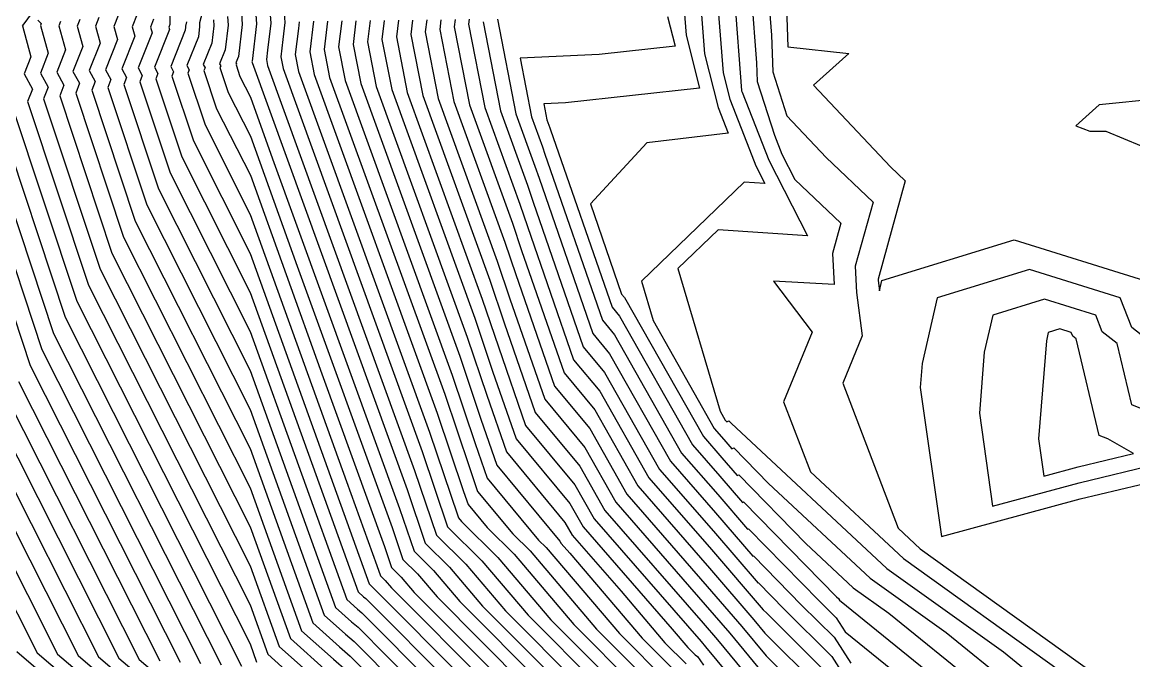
# Model space of a CAD drawing. Header units: metres. Extents: x -113 to 31, y -63 to 51.
# Drawn here: x -42.21 to -2.03, y -17.07 to 6 of the extents above; entities that cross this region are included whole.
import ezdxf

# ---------------------------------------------------------------- set-up
doc = ezdxf.new("R2010")
doc.units = ezdxf.units.M

msp = doc.modelspace()

# ---------------------------------------------------------------- linework, layer by layer
for p, q in [((-36.865, 7.09), (-36.873, 5.923)), ((-18.332, 7.041), (-18.215, 5.538)), ((-17.712, 7.015), (-17.544, 4.86)), ((-17.092, 6.989), (-16.873, 4.181)), ((-16.472, 6.963), (-16.205, 3.543)), ((-15.852, 6.937), (-15.665, 4.541)), ((-15.233, 6.911), (-15.125, 5.538)), ((-41.651, 6.634), (-42.191, 5.901)), ((-35.676, 6.472), (-35.81, 5.981)), ((-33.783, 6.442), (-33.744, 5.95)), ((-33.276, 6.557), (-33.23, 5.974)), ((-32.769, 6.672), (-32.716, 5.999)), ((-14.585, 6.536), (-14.529, 5.114)), ((-41.652, 6.081), (-41.524, 5.96)), ((-40.83, 6.032), (-40.89, 5.876)), ((-40.136, 6.104), (-40.227, 5.867)), ((-39.442, 6.177), (-39.564, 5.858)), ((-38.748, 6.249), (-38.901, 5.849)), ((-38.063, 6.298), (-38.238, 5.84)), ((-37.468, 6.111), (-37.575, 5.831)), ((-35.303, 6.097), (-35.286, 5.876)), ((-34.796, 6.212), (-34.772, 5.901)), ((-34.289, 6.327), (-34.258, 5.925)), ((-31.689, 6.041), (-31.821, 4.931)), ((-31.176, 6.048), (-31.298, 5.022)), ((-30.664, 6.054), (-30.776, 5.113)), ((-30.151, 6.06), (-30.253, 5.203)), ((-29.639, 6.066), (-29.731, 5.294)), ((-29.127, 6.073), (-29.208, 5.385)), ((-28.614, 6.079), (-28.686, 5.475)), ((-28.102, 6.085), (-28.164, 5.566)), ((-27.59, 6.091), (-27.641, 5.657)), ((-27.077, 6.097), (-27.119, 5.747)), ((-26.565, 6.104), (-26.596, 5.838)), ((-26.052, 6.11), (-26.074, 5.929)), ((-25.029, 6.11), (-24.365, 2.7)), ((-18.886, 6.217), (-18.609, 5.135)), ((-42.191, 5.901), (-42.213, 5.881)), ((-42.213, 5.881), (-42.21, 5.872)), ((-42.21, 5.872), (-41.899, 4.757)), ((-41.524, 5.96), (-41.553, 5.885)), ((-41.553, 5.885), (-41.273, 4.881)), ((-40.89, 5.876), (-40.647, 5.005)), ((-40.227, 5.867), (-40.021, 5.128)), ((-39.564, 5.858), (-39.395, 5.252)), ((-38.901, 5.849), (-38.769, 5.376)), ((-38.238, 5.84), (-38.143, 5.499)), ((-37.575, 5.831), (-37.517, 5.623)), ((-36.891, 5.746), (-37.436, 4.381)), ((-36.873, 5.923), (-36.912, 5.822)), ((-36.912, 5.822), (-36.891, 5.746)), ((-36.327, 5.715), (-36.847, 4.411)), ((-36.313, 5.827), (-36.327, 5.715)), ((-36.276, 6.014), (-36.316, 5.866)), ((-36.316, 5.866), (-36.313, 5.827)), ((-35.799, 5.852), (-35.844, 5.479)), ((-35.81, 5.981), (-35.799, 5.852)), ((-35.286, 5.876), (-35.362, 5.243)), ((-34.772, 5.901), (-34.879, 5.007)), ((-34.258, 5.925), (-34.397, 4.771)), ((-33.744, 5.95), (-33.906, 4.6)), ((-33.23, 5.974), (-33.348, 4.993)), ((-32.716, 5.999), (-32.79, 5.386)), ((-32.231, 5.778), (-32.343, 4.841)), ((-32.202, 6.023), (-32.231, 5.778)), ((-27.641, 5.657), (-27.171, 3.244)), ((-27.119, 5.747), (-26.61, 3.135)), ((-26.596, 5.838), (-26.048, 3.026)), ((-26.074, 5.929), (-25.487, 2.918)), ((-25.552, 6.019), (-24.926, 2.809)), ((-39.395, 5.252), (-39.791, 4.26)), ((-38.769, 5.376), (-39.202, 4.29)), ((-38.143, 5.499), (-38.613, 4.321)), ((-37.517, 5.623), (-38.025, 4.351)), ((-35.844, 5.479), (-36.258, 4.441)), ((-35.362, 5.243), (-35.67, 4.472)), ((-32.79, 5.386), (-32.865, 4.75)), ((-29.731, 5.294), (-29.416, 3.678)), ((-29.208, 5.385), (-28.855, 3.57)), ((-28.686, 5.475), (-28.294, 3.461)), ((-28.164, 5.566), (-27.732, 3.352)), ((-18.215, 5.538), (-17.726, 3.627)), ((-15.125, 5.538), (-15.072, 4.211)), ((-41.273, 4.881), (-41.557, 4.169)), ((-40.647, 5.005), (-40.968, 4.2)), ((-40.021, 5.128), (-40.38, 4.23)), ((-34.879, 5.007), (-35.081, 4.502)), ((-33.348, 4.993), (-33.388, 4.659)), ((-32.343, 4.841), (-32.222, 4.222)), ((-31.821, 4.931), (-31.661, 4.113)), ((-31.298, 5.022), (-31.1, 4.004)), ((-30.776, 5.113), (-30.539, 3.896)), ((-30.253, 5.203), (-29.977, 3.787)), ((-21.352, 4.834), (-24.217, 4.711)), ((-18.609, 5.135), (-21.352, 4.834)), ((-17.544, 4.86), (-17.048, 2.923)), ((-14.529, 5.114), (-12.329, 4.871)), ((-12.329, 4.871), (-13.601, 3.73)), ((-41.899, 4.757), (-42.146, 4.139)), ((-36.258, 4.441), (-36.173, 4.288)), ((-35.67, 4.472), (-35.606, 4.357)), ((-35.081, 4.502), (-35.039, 4.427)), ((-35.039, 4.427), (-35.064, 4.365)), ((-34.397, 4.771), (-34.492, 4.532)), ((-34.492, 4.532), (-34.472, 4.497)), ((-34.472, 4.497), (-34.484, 4.468)), ((-34.484, 4.468), (-34.342, 4.04)), ((-33.906, 4.6), (-33.91, 4.569)), ((-33.91, 4.569), (-33.906, 4.548)), ((-33.906, 4.548), (-28.3, -10.874)), ((-33.388, 4.659), (-33.345, 4.439)), ((-33.345, 4.439), (-28.028, -10.187)), ((-32.865, 4.75), (-32.784, 4.33)), ((-24.217, 4.711), (-23.803, 2.592)), ((-15.665, 4.541), (-15.638, 3.869)), ((-42.146, 4.139), (-41.84, 3.59)), ((-41.557, 4.169), (-41.274, 3.66)), ((-40.968, 4.2), (-40.707, 3.73)), ((-40.38, 4.23), (-40.14, 3.8)), ((-39.791, 4.26), (-39.573, 3.869)), ((-39.202, 4.29), (-39.007, 3.939)), ((-38.613, 4.321), (-38.44, 4.009)), ((-38.025, 4.351), (-37.873, 4.078)), ((-37.873, 4.078), (-37.962, 3.854)), ((-37.436, 4.381), (-37.306, 4.148)), ((-37.306, 4.148), (-37.382, 3.956)), ((-36.847, 4.411), (-36.739, 4.218)), ((-36.739, 4.218), (-36.803, 4.059)), ((-36.803, 4.059), (-36.027, 1.721)), ((-36.173, 4.288), (-36.223, 4.161)), ((-36.223, 4.161), (-35.606, 2.3)), ((-35.606, 4.357), (-35.643, 4.263)), ((-35.643, 4.263), (-35.185, 2.88)), ((-35.064, 4.365), (-34.763, 3.46)), ((-34.342, 4.04), (-33.965, 3.295)), ((-32.784, 4.33), (-27.756, -9.5)), ((-32.222, 4.222), (-27.484, -8.812)), ((-31.661, 4.113), (-27.212, -8.125)), ((-16.873, 4.181), (-16.628, 3.224)), ((-15.072, 4.211), (-14.565, 2.619)), ((-41.274, 3.66), (-41.44, 3.241)), ((-40.707, 3.73), (-40.86, 3.343)), ((-40.14, 3.8), (-40.28, 3.445)), ((-39.573, 3.869), (-39.701, 3.547)), ((-39.007, 3.939), (-39.121, 3.65)), ((-39.121, 3.65), (-37.712, -0.598)), ((-38.44, 4.009), (-38.541, 3.752)), ((-38.541, 3.752), (-37.291, -0.019)), ((-37.962, 3.854), (-36.87, 0.561)), ((-37.382, 3.956), (-36.448, 1.141)), ((-31.1, 4.004), (-26.94, -7.438)), ((-30.539, 3.896), (-26.668, -6.751)), ((-29.977, 3.787), (-26.397, -6.063)), ((-29.416, 3.678), (-26.125, -5.376)), ((-17.726, 3.627), (-22.572, 3.096)), ((-15.638, 3.869), (-15.019, 1.927)), ((-13.601, 3.73), (-10.82, 0.78)), ((-41.84, 3.59), (-42.019, 3.139)), ((-41.44, 3.241), (-39.398, -2.918)), ((-40.86, 3.343), (-38.976, -2.338)), ((-40.28, 3.445), (-38.555, -1.758)), ((-39.701, 3.547), (-38.134, -1.178)), ((-34.763, 3.46), (-33.966, 1.884)), ((-33.965, 3.295), (-33.166, 1.075)), ((-28.855, 3.57), (-25.853, -4.689)), ((-28.294, 3.461), (-25.581, -4.002)), ((-27.732, 3.352), (-25.309, -3.314)), ((-27.171, 3.244), (-25.037, -2.627)), ((-16.628, 3.224), (-15.923, 1.407)), ((-16.205, 3.543), (-16.204, 3.527)), ((-16.204, 3.527), (-16.19, 3.481)), ((-16.19, 3.481), (-15.216, 1.024)), ((-0.485, 3.296), (-3.273, 3.023)), ((-43.758, 2.832), (-41.083, -5.237)), ((-43.179, 2.934), (-40.661, -4.657)), ((-42.599, 3.036), (-40.24, -4.077)), ((-42.019, 3.139), (-39.819, -3.497)), ((-35.185, 2.88), (-33.967, 0.473)), ((-26.61, 3.135), (-24.765, -1.94)), ((-26.048, 3.026), (-24.493, -1.253)), ((-25.487, 2.918), (-24.221, -0.565)), ((-22.572, 3.096), (-23.355, 3.062)), ((-23.355, 3.062), (-23.242, 2.483)), ((-17.048, 2.923), (-16.688, 1.994)), ((-3.273, 3.023), (-4.123, 2.261)), ((-44.918, 2.627), (-41.925, -6.396)), ((-44.338, 2.73), (-41.504, -5.816)), ((-24.926, 2.809), (-23.949, 0.122)), ((-24.365, 2.7), (-23.677, 0.809)), ((-23.803, 2.592), (-23.405, 1.497)), ((-23.242, 2.483), (-23.133, 2.184)), ((-14.565, 2.619), (-13.146, 1.114)), ((-35.606, 2.3), (-33.968, -0.938)), ((-23.133, 2.184), (-23.11, 2.115)), ((-23.11, 2.115), (-20.89, -4.291)), ((-4.123, 2.261), (-3.617, 2.065)), ((-3.617, 2.065), (-3.032, 2.068)), ((-3.032, 2.068), (1.47, 0.181)), ((-36.027, 1.721), (-33.969, -2.349)), ((-33.966, 1.884), (-32.274, -2.813)), ((-19.628, 1.642), (-21.672, -0.559)), ((-16.688, 1.994), (-19.628, 1.642)), ((-15.019, 1.927), (-14.745, 1.234)), ((-23.405, 1.497), (-23.32, 1.243)), ((-23.32, 1.243), (-21.237, -4.766)), ((-15.923, 1.407), (-15.688, 0.814)), ((-14.745, 1.234), (-14.28, 0.317)), ((-36.448, 1.141), (-33.97, -3.759)), ((-33.166, 1.075), (-28.572, -11.562)), ((-23.677, 0.809), (-23.53, 0.372)), ((-15.688, 0.814), (-15.364, 0.174)), ((-15.216, 1.024), (-13.826, -1.719)), ((-13.146, 1.114), (-11.452, -0.493)), ((-36.87, 0.561), (-33.971, -5.17)), ((-33.967, 0.473), (-31.382, -6.701)), ((-10.82, 0.78), (-10.286, 0.274)), ((-23.949, 0.122), (-23.74, -0.5)), ((-23.53, 0.372), (-21.584, -5.242)), ((-16.115, 0.227), (-19.824, -3.349)), ((-15.364, 0.174), (-16.115, 0.227)), ((-14.28, 0.317), (-12.617, -1.26)), ((-10.286, 0.274), (-11.273, -3.278)), ((-37.291, -0.019), (-33.972, -6.581)), ((-37.712, -0.598), (-33.973, -7.992)), ((-24.221, -0.565), (-23.949, -1.371)), ((-23.74, -0.5), (-21.931, -5.718)), ((-21.672, -0.559), (-20.543, -3.815)), ((-11.452, -0.493), (-12.096, -2.813)), ((-38.134, -1.178), (-33.974, -9.403)), ((-33.968, -0.938), (-30.491, -10.589)), ((-24.493, -1.253), (-24.159, -2.242)), ((-23.949, -1.371), (-22.278, -6.193)), ((-17.049, -1.491), (-18.507, -2.897)), ((-13.826, -1.719), (-17.049, -1.491)), ((-12.617, -1.26), (-12.92, -2.349)), ((-38.555, -1.758), (-33.974, -10.814)), ((-24.765, -1.94), (-24.369, -3.114)), ((-11.138, -3.33), (-6.352, -1.853)), ((-6.352, -1.853), (-1.634, -3.321)), ((-38.976, -2.338), (-33.975, -12.225)), ((-33.969, -2.349), (-29.667, -14.29)), ((-24.159, -2.242), (-22.625, -6.669)), ((-12.92, -2.349), (-12.864, -3.471)), ((-32.274, -2.813), (-28.844, -12.249)), ((-25.037, -2.627), (-24.579, -3.985)), ((-39.398, -2.918), (-33.976, -13.636)), ((-24.369, -3.114), (-22.972, -7.144)), ((-18.507, -2.897), (-16.983, -8.047)), ((-12.096, -2.813), (-12.05, -3.762)), ((-5.801, -2.927), (-9.131, -3.956)), ((-2.518, -3.949), (-5.801, -2.927)), ((-39.819, -3.497), (-33.977, -15.047)), ((-25.309, -3.314), (-24.789, -4.856)), ((-19.824, -3.349), (-19.401, -4.778)), ((-12.864, -3.471), (-15.051, -3.346)), ((-15.051, -3.346), (-13.656, -5.188)), ((-11.273, -3.278), (-11.271, -3.321)), ((-11.271, -3.321), (-11.223, -3.703)), ((-11.223, -3.703), (-11.138, -3.33)), ((-33.97, -3.759), (-30.074, -14.572)), ((-25.581, -4.002), (-24.999, -5.728)), ((-24.579, -3.985), (-23.319, -7.62)), ((-20.543, -3.815), (-20.44, -3.939)), ((-20.44, -3.939), (-17.588, -8.968)), ((-12.05, -3.762), (-11.852, -5.331)), ((-9.131, -3.956), (-9.673, -6.323)), ((-5.25, -4.002), (-7.124, -4.581)), ((-3.402, -4.577), (-5.25, -4.002)), ((-2.097, -5.025), (-2.518, -3.949)), ((-40.24, -4.077), (-33.978, -16.457)), ((-20.89, -4.291), (-20.619, -4.617)), ((-40.661, -4.657), (-34.289, -17.256)), ((-25.853, -4.689), (-25.209, -6.599)), ((-21.237, -4.766), (-20.799, -5.294)), ((-20.619, -4.617), (-17.983, -9.265)), ((-19.401, -4.778), (-17.192, -8.671)), ((-7.124, -4.581), (-7.43, -5.914)), ((-3.164, -5.183), (-3.402, -4.577)), ((-33.971, -5.17), (-30.482, -14.854)), ((-24.789, -4.856), (-23.666, -8.096)), ((-13.656, -5.188), (-14.685, -7.707)), ((-5.118, -5.206), (-5.186, -5.504)), ((-4.699, -5.077), (-5.118, -5.206)), ((-4.285, -5.205), (-4.699, -5.077)), ((-4.232, -5.341), (-4.285, -5.205)), ((-2.628, -5.604), (-3.164, -5.183)), ((-1.143, -5.773), (-2.097, -5.025)), ((-41.083, -5.237), (-35.027, -17.209)), ((-26.125, -5.376), (-25.418, -7.471)), ((-21.584, -5.242), (-20.978, -5.971)), ((-20.799, -5.294), (-18.378, -9.561)), ((-11.852, -5.331), (-12.547, -7.033)), ((-5.186, -5.504), (-5.473, -9.053)), ((-4.112, -5.435), (-4.232, -5.341)), ((-3.273, -8.928), (-4.112, -5.435)), ((-2.097, -7.815), (-2.628, -5.604)), ((-41.504, -5.816), (-35.766, -17.162)), ((-24.999, -5.728), (-24.013, -8.571)), ((-21.931, -5.718), (-21.158, -6.648)), ((-20.978, -5.971), (-18.774, -9.858)), ((-7.43, -5.914), (-7.609, -8.126)), ((-41.925, -6.396), (-36.504, -17.114)), ((-26.397, -6.063), (-25.628, -8.342)), ((-22.278, -6.193), (-21.337, -7.326)), ((-9.673, -6.323), (-9.744, -7.199)), ((-33.972, -6.581), (-30.889, -15.136)), ((-31.382, -6.701), (-29.116, -12.936)), ((-26.668, -6.751), (-25.838, -9.213)), ((-25.209, -6.599), (-24.36, -9.047)), ((-22.625, -6.669), (-21.517, -8.003)), ((-21.158, -6.648), (-19.169, -10.155)), ((-42.347, -6.976), (-37.242, -17.067)), ((-22.972, -7.144), (-21.696, -8.68)), ((-12.547, -7.033), (-10.545, -12.28)), ((-9.744, -7.199), (-8.979, -12.577)), ((-42.768, -7.556), (-37.981, -17.02)), ((-26.94, -7.438), (-26.048, -10.085)), ((-25.418, -7.471), (-24.707, -9.522)), ((-23.319, -7.62), (-21.875, -9.357)), ((-21.337, -7.326), (-19.564, -10.451)), ((-33.973, -7.992), (-31.297, -15.419)), ((-21.517, -8.003), (-19.96, -10.748)), ((-14.685, -7.707), (-13.719, -10.238)), ((-1.323, -8.128), (-2.097, -7.815)), ((-43.189, -8.135), (-38.719, -16.973)), ((-27.212, -8.125), (-26.258, -10.956)), ((-25.628, -8.342), (-25.054, -9.998)), ((-23.666, -8.096), (-22.055, -10.035)), ((-16.983, -8.047), (-16.797, -8.375)), ((-16.797, -8.375), (-16.768, -8.408)), ((-16.768, -8.408), (-16.743, -8.437)), ((-16.743, -8.437), (-16.665, -8.401)), ((-16.665, -8.401), (-16.585, -8.482)), ((-7.609, -8.126), (-7.13, -11.485)), ((-43.611, -8.715), (-39.458, -16.926)), ((-27.484, -8.812), (-26.468, -11.828)), ((-24.013, -8.571), (-22.234, -10.712)), ((-21.696, -8.68), (-20.355, -11.044)), ((-17.192, -8.671), (-16.843, -9.072)), ((-16.585, -8.482), (-10.955, -13.727)), ((-25.838, -9.213), (-25.401, -10.474)), ((-24.36, -9.047), (-22.414, -11.389)), ((-17.588, -8.968), (-16.918, -9.735)), ((-16.843, -9.072), (-16.555, -9.407)), ((-5.473, -9.053), (-5.282, -10.393)), ((-2.965, -9.053), (-3.273, -8.928)), ((-2.041, -9.575), (-2.965, -9.053)), ((-44.032, -9.295), (-40.196, -16.878)), ((-33.974, -9.403), (-31.704, -15.701)), ((-27.756, -9.5), (-26.836, -12.228)), ((-24.707, -9.522), (-22.593, -12.066)), ((-21.875, -9.357), (-20.75, -11.341)), ((-18.378, -9.561), (-17.069, -11.062)), ((-17.983, -9.265), (-16.993, -10.399)), ((-16.555, -9.407), (-16.487, -9.376)), ((-16.487, -9.376), (-15.233, -10.656)), ((-4.032, -10.054), (-2.041, -9.575)), ((-3.997, -10.637), (0.992, -9.434)), ((-3.963, -11.219), (4.024, -9.294)), ((-44.453, -9.875), (-40.935, -16.831)), ((-25.054, -9.998), (-22.772, -12.744)), ((-22.055, -10.035), (-21.145, -11.638)), ((-18.774, -9.858), (-17.144, -11.725)), ((-16.918, -9.735), (-16.366, -10.377)), ((-28.028, -10.187), (-27.24, -12.523)), ((-26.048, -10.085), (-25.748, -10.949)), ((-19.169, -10.155), (-17.219, -12.389)), ((-16.993, -10.399), (-16.178, -11.347)), ((-16.366, -10.377), (-16.31, -10.351)), ((-16.31, -10.351), (-13.881, -12.829)), ((-13.719, -10.238), (-10.35, -13.377)), ((-5.282, -10.393), (-4.032, -10.054)), ((-44.875, -10.454), (-41.673, -16.784)), ((-33.974, -10.814), (-32.112, -15.983)), ((-30.491, -10.589), (-29.388, -13.623)), ((-25.401, -10.474), (-23.544, -12.709)), ((-22.234, -10.712), (-21.541, -11.934)), ((-19.96, -10.748), (-17.369, -13.716)), ((-19.564, -10.451), (-17.294, -13.052)), ((-15.233, -10.656), (-11.561, -14.077)), ((-7.13, -11.485), (-3.997, -10.637)), ((-28.3, -10.874), (-27.645, -12.817)), ((-26.258, -10.956), (-26.095, -11.425)), ((-25.748, -10.949), (-24.474, -12.482)), ((-20.355, -11.044), (-17.445, -14.379)), ((-17.069, -11.062), (-15.989, -12.317)), ((-8.979, -12.577), (-3.963, -11.219)), ((-28.572, -11.562), (-28.049, -13.112)), ((-26.095, -11.425), (-25.405, -12.256)), ((-22.414, -11.389), (-21.936, -12.231)), ((-21.145, -11.638), (-17.595, -15.706)), ((-20.75, -11.341), (-17.52, -15.042)), ((-16.178, -11.347), (-16.132, -11.326)), ((-16.132, -11.326), (-12.775, -14.752)), ((-26.468, -11.828), (-26.442, -11.9)), ((-26.442, -11.9), (-26.335, -12.03)), ((-26.335, -12.03), (-25.017, -13.335)), ((-21.541, -11.934), (-17.67, -16.369)), ((-17.144, -11.725), (-15.801, -13.287)), ((-33.975, -12.225), (-32.52, -16.265)), ((-28.844, -12.249), (-28.453, -13.407)), ((-26.836, -12.228), (-25.599, -13.453)), ((-25.405, -12.256), (-24.434, -13.217)), ((-22.593, -12.066), (-22.331, -12.528)), ((-21.936, -12.231), (-18.713, -15.925)), ((-17.219, -12.389), (-15.612, -14.257)), ((-15.989, -12.317), (-15.955, -12.301)), ((-15.955, -12.301), (-13.406, -14.902)), ((-10.545, -12.28), (-9.744, -13.027)), ((-27.645, -12.817), (-26.764, -13.69)), ((-27.24, -12.523), (-26.181, -13.572)), ((-24.474, -12.482), (-23.852, -13.099)), ((-23.544, -12.709), (-23.269, -12.98)), ((-22.772, -12.744), (-22.727, -12.824)), ((-22.727, -12.824), (-22.418, -13.178)), ((-22.331, -12.528), (-20.565, -14.551)), ((-13.881, -12.829), (-12.167, -14.426)), ((-29.116, -12.936), (-28.858, -13.701)), ((-28.049, -13.112), (-27.346, -13.808)), ((-24.434, -13.217), (-22.273, -15.755)), ((-23.852, -13.099), (-21.449, -15.92)), ((-23.269, -12.98), (-20.625, -16.086)), ((-22.418, -13.178), (-19.801, -16.251)), ((-17.294, -13.052), (-15.424, -15.227)), ((-9.744, -13.027), (-2.601, -18.137)), ((-33.976, -13.636), (-32.927, -16.548)), ((-29.388, -13.623), (-29.262, -13.996)), ((-28.453, -13.407), (-27.929, -13.926)), ((-26.181, -13.572), (-24.745, -15.259)), ((-25.599, -13.453), (-23.921, -15.424)), ((-25.017, -13.335), (-23.097, -15.589)), ((-15.801, -13.287), (-15.777, -13.276)), ((-15.777, -13.276), (-14.037, -15.052)), ((-10.35, -13.377), (-4.671, -17.439)), ((-29.262, -13.996), (-29.093, -14.163)), ((-28.858, -13.701), (-28.511, -14.045)), ((-28.511, -14.045), (-28.04, -14.597)), ((-27.929, -13.926), (-27.216, -14.762)), ((-27.346, -13.808), (-26.392, -14.928)), ((-26.764, -13.69), (-25.569, -15.093)), ((-17.369, -13.716), (-15.764, -15.582)), ((-10.955, -13.727), (-6.742, -16.741)), ((-29.667, -14.29), (-29.657, -14.298)), ((-29.657, -14.298), (-29.653, -14.302)), ((-29.653, -14.302), (-22.477, -21.481)), ((-29.093, -14.163), (-28.864, -14.432)), ((-28.864, -14.432), (-22.149, -21.15)), ((-17.445, -14.379), (-16.2, -15.827)), ((-15.612, -14.257), (-15.6, -14.251)), ((-15.6, -14.251), (-14.668, -15.202)), ((-12.167, -14.426), (-10.883, -15.345)), ((-11.561, -14.077), (-8.813, -16.043)), ((-30.482, -14.854), (-30.091, -15.203)), ((-30.074, -14.572), (-29.874, -14.751)), ((-29.874, -14.751), (-29.793, -14.82)), ((-29.793, -14.82), (-22.806, -21.811)), ((-28.04, -14.597), (-21.821, -20.819)), ((-27.216, -14.762), (-21.493, -20.489)), ((-20.565, -14.551), (-18.977, -16.416)), ((-12.775, -14.752), (-12.707, -14.82)), ((-12.707, -14.82), (-12.671, -14.875)), ((-33.977, -15.047), (-33.335, -16.83)), ((-30.889, -15.136), (-30.308, -15.655)), ((-30.091, -15.203), (-29.933, -15.339)), ((-26.392, -14.928), (-21.165, -20.158)), ((-25.569, -15.093), (-20.837, -19.827)), ((-24.745, -15.259), (-20.508, -19.497)), ((-17.52, -15.042), (-16.635, -16.071)), ((-15.424, -15.227), (-15.422, -15.227)), ((-15.422, -15.227), (-15.299, -15.352)), ((-14.668, -15.202), (-12.94, -16.918)), ((-14.037, -15.052), (-12.862, -16.219)), ((-13.406, -14.902), (-12.785, -15.519)), ((-12.671, -14.875), (-4.528, -21.455)), ((-31.297, -15.419), (-30.525, -16.108)), ((-30.308, -15.655), (-30.074, -15.858)), ((-29.933, -15.339), (-23.134, -22.142)), ((-23.921, -15.424), (-20.18, -19.166)), ((-23.097, -15.589), (-19.852, -18.835)), ((-15.764, -15.582), (-15.36, -16.068)), ((-15.299, -15.352), (-13.018, -17.617)), ((-12.785, -15.519), (-12.465, -16.017)), ((-10.883, -15.345), (-4.107, -20.821)), ((-32.112, -15.983), (-30.96, -17.013)), ((-31.704, -15.701), (-30.743, -16.56)), ((-30.074, -15.858), (-23.462, -22.473)), ((-22.273, -15.755), (-19.524, -18.505)), ((-21.449, -15.92), (-19.196, -18.174)), ((-18.713, -15.925), (-18.153, -16.582)), ((-17.595, -15.706), (-17.071, -16.316)), ((-16.635, -16.071), (-15.277, -17.704)), ((-16.2, -15.827), (-15.319, -16.886)), ((-15.36, -16.068), (-13.096, -18.317)), ((-12.465, -16.017), (-4.949, -22.09)), ((-8.813, -16.043), (-3.686, -20.186)), ((-33.978, -16.457), (-33.742, -17.112)), ((-32.52, -16.265), (-31.177, -17.465)), ((-30.525, -16.108), (-30.214, -16.376)), ((-30.214, -16.376), (-23.79, -22.803)), ((-20.625, -16.086), (-18.868, -17.844)), ((-19.801, -16.251), (-18.54, -17.513)), ((-18.977, -16.416), (-18.211, -17.182)), ((-17.67, -16.369), (-17.506, -16.56)), ((-17.071, -16.316), (-15.236, -18.522)), ((-12.862, -16.219), (-12.258, -17.159)), ((-42.411, -16.737), (-40.865, -18.046)), ((-41.673, -16.784), (-39.957, -18.237)), ((-40.935, -16.831), (-39.049, -18.428)), ((-40.196, -16.878), (-38.14, -18.619)), ((-33.335, -16.83), (-31.611, -18.37)), ((-32.927, -16.548), (-31.394, -17.917)), ((-30.743, -16.56), (-30.354, -16.895)), ((-18.153, -16.582), (-17.883, -16.852)), ((-17.883, -16.852), (-17.797, -16.918)), ((-17.506, -16.56), (-15.194, -19.34)), ((-6.742, -16.741), (-3.265, -19.551)), ((-39.458, -16.926), (-37.232, -18.81)), ((-38.719, -16.973), (-36.416, -18.923)), ((-37.981, -17.02), (-36.037, -18.666)), ((-30.96, -17.013), (-30.495, -17.413)), ((-30.354, -16.895), (-24.118, -23.134)), ((-17.797, -16.918), (-17.716, -17.027)), ((-17.716, -17.027), (-17.587, -17.231)), ((-15.319, -16.886), (-13.174, -19.016)), ((-12.94, -16.918), (-12.051, -18.301))]:
    msp.add_line(p, q)

doc.saveas('drawing.dxf')
